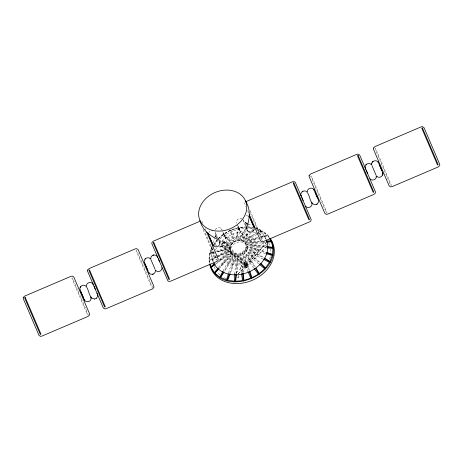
<?xml version="1.0" encoding="UTF-8"?>
<svg xmlns="http://www.w3.org/2000/svg" width="463" height="463" viewBox="0 0 463 463"><rect width="100%" height="100%" fill="white"/><g stroke="black" fill="none" stroke-linecap="round" stroke-linejoin="round"><path stroke-width="0.35" stroke-dasharray="2.31 1.74" d="M234.845 274.09L235.864 258.412L230.406 272.973M215.243 236.471L215.393 234.376L216.209 237.722M209.56 263.366L208.9 260.669L209.455 253.498L211.927 247.034M230.354 248.672C229.798 240.517 244.395 236.767 246.038 245.587C246.594 253.747 231.992 257.497 230.354 248.672L229.874 249.1L215.087 252.289M236.13 273.459L238.705 253.643M236.703 273.587L238.92 258.279L241.373 272.95M234.718 253.545L234.579 254.349L224.011 271.191M246.866 226.772L239.128 227.443L235.673 241.235M219.479 244.742L219.705 242.93L219.051 241.067C219.913 246.409 228.438 243.781 225.869 238.908L222.934 232.038M228.583 273.06L233.005 257.868L224.422 271.544M211.782 246.42L210.862 253.927L213.113 261.682A29.765 23.584 -23 0 1 214.334 252.676M212.887 243.11L214.433 238.48M214.653 237.82L215.318 235.835M233.011 252.827L232.739 253.579L219.144 268.071M229.654 273.39L236.668 254.65L236.662 253.822M212.32 246.762L209.918 253.041L215.295 251.403M237.681 240.615L245.529 229.567M223.131 270.901L231.153 255.802L219.306 268.43M245.118 202.383L244.713 203.546L245.951 206.73M231.656 251.722L231.28 252.387L215.729 263.655M208.772 232.478L209.878 231.014M215.318 229.683C216.412 226.679 221.152 226.841 222.026 229.92L221.418 228.803M213.744 244.192L216.875 239.811L230.73 245.367L231.147 245.211M213.119 245.459L216.858 240.233L229.087 245.141L220.538 245.61M245.523 228.786L238.555 238.538L239.689 227.68L245.338 227.188M237.143 277.609L238.352 277.638L240.037 275.381M242.143 272.551L246.773 266.335L246.657 264.83L245.153 264.795L234.44 273.928M262.978 242.67L245.193 264.859L246.374 265.189L246.872 266.341L267.024 246.241L265.831 243.463L262.978 242.67L264.17 245.448L267.024 246.241M230.753 250.309L230.302 250.865L208.9 260.669M218.461 267.602L229.376 254.204L215.642 264.153M246.374 265.189L265.831 243.463M264.17 245.448L245.685 266.017L246.872 266.341M220.874 244.991L224.289 241.611L246.756 264.824L245.743 265.941L245.338 266.225L220.874 244.991L224.289 241.611M245.338 266.225L246.756 264.824M238.075 274.021L246.657 264.83M238.08 273.969L245.268 266.294L245.153 264.795M250.633 233.167L244.47 238.949L261.659 230.817L256.427 228.624M218.467 238.41L223.241 234.22L230.829 230.007L239.128 227.443M217.946 239.139L223.056 234.66L230.753 242.982L220.238 240.303M239.73 240.436L249.453 232.715M219.503 259.5L228.218 252.196L218.443 256.676M253.579 228.913L241.611 238.399L247.96 227.09L252.653 227.761M251.681 230.95L252.792 230.07M230.487 246.935L230.018 247.23L219.312 246.721M256.953 234.521L246.941 240.141L259.552 237.056M257.578 234.168L262.59 231.361L267.255 235.175L260.252 236.882M216.047 256.38L209.259 260.125L209.751 253.793L213.912 252.896M216.667 256.039L227.779 249.91L216.684 252.3M217.101 256.531L229.619 249.626L229.879 250.674L218.38 255.946M241.674 240.719L256.195 233.85M256.838 233.543L262.614 230.811L268.193 235.366L269.686 237.704M217.795 256.977L209.322 260.86L209.971 263.499M259.76 238.486L248.845 241.894L259.604 241.373M260.443 238.271L267.944 235.933L269.339 238.104M215.966 251.195L228.074 247.502L219.479 247.097M243.376 241.431L257.787 237.907M260.559 237.23L268.193 235.366M209.455 253.498L214.381 252.439M265.768 242.369L250.066 244.094L266.451 246.455M232.287 243.613L231.957 243.648C224.248 252.595 239.174 258.759 244.696 251.23C252.399 242.282 237.478 236.118 231.957 243.648L223.241 234.22M244.73 242.537L259.726 241.796M215.555 245.882L216.979 245.807M246.102 215.55L248.735 216.215M245.268 266.294L246.773 266.335M266.636 247.89L250.518 246.582L265.826 252.028M245.639 243.955L266.595 246.935M247.566 226.708L252.908 227.478M246.038 245.587L265.623 252.48M265.345 253.493L250.165 249.198L263.968 257.706M233.832 242.259L230.829 230.007M255.582 227.86L262.614 230.811M245.905 247.329L263.626 258.117M245.894 222.784L247.774 223.681M248.399 223.982L251.536 225.481M255.923 227.582C260.877 230.018 264.396 234.637 266.312 239.741A28.775 22.797 -23 0 0 257.162 230.152M263.059 259.083L249.03 251.762L260.351 262.862M242.19 219.011C239.498 216.817 235.273 220.093 236.772 223.241M249.378 231.986L247.908 230.892L247.022 229.139C248.498 231.286 247.398 234.66 244.655 234.984C239.741 235.279 239.805 228.259 237.733 225.498M245.245 249.053L260.05 263.36M201.625 221.383L202.453 222.194L203.292 224.161M246.964 223.652L249.1 225.4L248.035 224.503M247.497 224.057L244.823 221.818L246.681 224.717L245.564 222.084L246.38 225.429M258.678 263.748L247.196 254.094L255.182 266.821M221.846 244.296L245.743 265.941M244.099 250.645L255.026 267.689M223.316 242.305L246.351 265.114M253.683 267.961L244.782 256.045L249.516 270.282M242.56 251.999L248.926 270.427M216.95 237.988L215.092 235.088L215.654 236.402M247.439 230.094L247.908 230.887M241.362 233.682L237.826 225.689M214.867 231.598L217.135 236.564M219.462 242.039L219.931 242.826M243.075 219.56L246.177 227.125M226.002 239.244L222.848 231.847M250.147 210.706L262.781 240.193L262.122 240.459L250.61 213.588M247.636 210.659L248.758 213.281M248.058 271.746L241.958 257.469L243.225 272.504M205.259 228.745L205.821 230.059M205.317 232.918L216.829 259.789L216.186 260.079L202.991 229.278M245.645 225.921L243.318 220.446M237.565 225.111L240.1 231.02M240.719 253.024L242.624 272.528M222.68 231.465L225.215 237.374M218.2 239.064L215.341 232.391M246.733 263.54L247.67 265.745M246.021 262.643L246.328 263.366M243.908 263.545L244.215 264.263M244.059 264.68L244.991 266.885M238.167 275.23L238.352 277.638M213.136 261.722A28.775 22.797 -23 0 1 212.766 249.1M214.178 245.402A28.775 22.797 -23 0 1 218.374 239.064M218.843 238.532A28.775 22.797 -23 0 1 245.309 227.24M246.015 227.264A28.775 22.797 -23 0 1 252.213 228.23M270.629 248.909A29.765 23.584 -23 0 1 270.814 253.105M270.294 256.681A29.765 23.584 -23 0 1 269.316 259.888M226.511 278.685A29.765 23.584 -23 0 1 222.877 276.92M219.925 274.825A29.765 23.584 -23 0 1 217.014 271.793M215.15 268.881A29.765 23.584 -23 0 1 214.074 266.375M215.388 250.136A29.765 23.584 -23 0 1 216.719 247.676M219.248 244.14A29.765 23.584 -23 0 1 249.788 231.477M253.365 232.038A29.765 23.584 -23 0 1 256.068 232.773M258.632 233.769A29.765 23.584 -23 0 1 265.982 239.064M268.737 243.046A29.765 23.584 -23 0 1 270.022 246.206M209.6 262.324A33.371 26.437 -23 0 1 212.876 248.041M214.612 245.211A33.371 26.437 -23 0 1 217.581 241.466M220.047 238.995A33.371 26.437 -23 0 1 253.701 228.925M256.282 229.515A33.371 26.437 -23 0 1 269.796 238.092M237.224 255.206L236.448 267.157L238.19 255.119L237.224 255.206M229.665 247.688L229.579 248.805L217.39 251.432L229.665 247.688M247.323 246.49L247.259 247.311L258.829 250.587L247.323 246.49M237.814 234.619L237.224 240.309L236.269 240.604L237.814 234.619M238.457 227.923L235.511 239.348L231.517 230.07L238.457 227.923M234.967 255.015L231.598 266.595L235.887 255.148L234.967 255.015M230.296 245.743L229.874 246.854L219.219 246.351L230.296 245.743M246.964 248.481L246.652 249.291L257.347 254.87L246.964 248.481M232.947 254.326L227.298 264.946L233.751 254.662L232.947 254.326M242.884 234.052L239.556 239.979L238.59 240.06L242.884 234.052M231.483 243.92L230.748 244.944L222.477 241.628L231.483 243.92M246.027 250.402L245.483 251.16L254.656 258.863L246.027 250.402M231.292 252.948L221.146 265.403L232.16 253.66L231.292 252.948M247.734 234.608L241.813 240.164L240.893 240.031L247.734 234.608M233.138 242.346L232.142 243.214L226.939 237.588L233.138 242.346M244.562 252.138L243.833 252.781L250.946 262.295L244.562 252.138M230.175 251.421L218.918 260.848L230.759 252.329L230.175 251.421M252.034 236.257L243.833 240.858L243.029 240.523L252.034 236.257M230.354 230.574L223.999 234.104L232.686 240.772L230.354 230.574M234.967 241.136L234.099 241.622L232.872 236.275L234.967 241.136M242.681 253.562L241.813 254.048L246.461 264.929L242.681 253.562M72.488 277.985L71.846 278.275L87.565 314.973L88.213 314.684L72.488 277.985M136.799 250.535L136.157 250.83L151.876 287.529L152.518 287.234L136.799 250.535M375.678 148.6L375.018 148.866L390.743 185.559L391.397 185.298L375.678 148.6M311.368 176.044L310.714 176.31L326.432 213.009L327.092 212.743L311.368 176.044M255.495 238.885L245.483 242.01L244.846 241.489L255.495 238.885M240.511 254.581L239.556 254.876L241.518 266.59L240.511 254.581M257.874 242.311L246.652 243.544L246.223 242.872L257.874 242.311M259.014 246.304L247.259 245.349L247.068 244.58L259.014 246.304M244.771 265.258A1.453 1.152 -23 0 0 246.808 263.829A1.453 1.152 -23 0 0 244.609 263.233A1.453 1.152 -23 0 0 244.771 265.258M244.777 264.726A1.146 0.909 -23 0 0 246.385 263.597A1.146 0.909 -23 0 0 244.649 263.123A1.146 0.909 -23 0 0 244.777 264.726M246.021 267.377A0.995 0.787 -23 0 0 247.41 266.399A0.995 0.787 -23 0 0 245.911 265.988A0.995 0.787 -23 0 0 246.021 267.377M245.708 267.469A1.453 1.152 -23 0 0 247.74 266.034A1.453 1.152 -23 0 0 245.546 265.438A1.453 1.152 -23 0 0 245.708 267.469M244.47 264.003A1.146 0.909 -23 0 0 246.079 262.874A1.146 0.909 -23 0 0 244.348 262.405A1.146 0.909 -23 0 0 244.47 264.003M235.279 256.01A8.722 6.91 -23 0 0 247.479 247.433A8.722 6.91 -23 0 0 234.324 243.845A8.722 6.91 -23 0 0 235.279 256.01"/><path stroke-width="0.69" d="M234.845 274.09L234.388 281.22L227.68 280.26L230.163 273.639M246.27 226.853L246.108 228.988C249.794 219.844 251.073 209.554 245.5 200.867M209.722 264.037C221.482 301.801 289.277 272.915 270.062 238.289M234.909 281.903L236.026 274.165M236.605 274.287L235.598 281.244L242.658 280.63L241.489 273.645M86.251 286.487C83.78 283.101 78.183 286.805 80.313 290.411L80.174 290.075M91.095 298.745C90.794 302.397 85.14 302.935 84.15 299.405M371.685 163.74L371.691 164.66C370.956 160.539 377.495 159.052 378.63 163.08L378.016 161.969M376.309 177.011L376.303 176.09C376.934 179.511 372.015 181.606 369.983 178.787M376.529 175.998C378.994 179.384 384.591 175.68 382.467 172.074L382.606 172.41M382.623 175.107L382.849 173.295M228.381 273.749L226.575 279.965L220.689 277.493L224.046 272.14M212.228 245.095L212.667 243.775M226.899 280.757L229.405 274.061M222.796 271.526L219.786 277.187L214.867 273.17L218.814 268.957M80.151 287.373L80.608 286.568M150.562 259.043C147.714 255.35 142.147 260.009 144.89 263.603L148.195 271.306M219.479 244.742C218.397 247.751 213.651 247.583 212.772 244.51L213.385 245.621M253.545 230.811L254.239 229.116L253.846 226.968L253.984 227.304M219.861 277.806L223.635 271.793M218.009 268.158L214.369 272.626L211.064 267.464L215.069 264.564M214.288 273.251L218.658 268.592M96.298 298.311L97.409 296.841L97.635 295.029M144.919 259.124L145.573 258.464M253.55 230.811L252.098 231.946L250.275 232.212M307.16 192.203C304.689 188.817 299.092 192.521 301.222 196.127L301.083 195.791M307.629 192.996C310.158 196.613 309.857 203.216 314.585 204.762C317.334 205.178 319.534 201.932 318.156 199.524L318.295 199.854M371.471 164.759C368.999 161.367 363.403 165.071 365.533 168.677M365.828 164.834L366.482 164.174M372.374 162.044L373.028 161.384M214.595 263.609L210.781 266.804L210.133 264.159M210.549 267.406L215.156 264.072M96.298 298.305L94.602 299.029M149.074 273.072L148.467 271.949C149.578 275.989 156.135 274.501 155.394 270.375M302.171 191.624L302.97 191.155M316.408 204.496L317.207 204.021M199.622 221.418L153.276 241.2L151.87 242.624L151.887 243.775L167.93 280.943L169.059 281.452L170.436 281.249L216.782 261.468L217.882 260.617L218.171 258.892L206.66 232.027M246.218 201.532L292.564 181.751L294.566 181.716L295.394 182.526L311.229 219.786L310.823 220.949L309.724 221.8L263.378 241.582L262 241.784L260.547 240.806L249.32 214.595M157.107 256.253L157.715 257.376C156.604 253.33 150.041 254.824 150.782 258.95M152.917 255.188L153.814 254.939M152.368 274.374L153.265 274.125M266.485 242.288L271.48 241.744L272.857 247.381L267.163 246.559M266.775 241.026L271.075 240.824L269.686 238.648M266.19 241.483L271.931 241.206M94.602 299.034C89.012 298.728 89.284 291.03 86.72 287.28M267.336 247.942L272.944 248.399L272.481 254.401L267.157 252.503M267.296 247.039L273.581 247.942M266.034 253.689L272.25 255.449L269.97 261.404L264.57 258.076M266.294 252.723L273.025 255.113M253.417 226.378L254.673 226.98M263.696 259.413L269.431 262.405L265.496 267.909L260.866 263.372M219.717 240.251C210.63 236.518 202.256 230.383 199.894 220.33M264.234 258.493L270.305 262.232M259.772 264.668L264.691 268.806L259.367 273.483L255.946 268.031M313.706 189.413L314.313 190.536C313.202 186.491 306.639 187.984 307.38 192.11M305.673 206.238C307.999 209.461 313.457 206.249 311.749 202.649L312.218 203.442M248.735 216.215L250.008 217.975L249.395 216.863M155.62 270.282C157.657 273.101 162.565 271 161.946 267.579M260.553 263.858L265.6 268.806M254.106 268.528L258.348 274.206L251.999 277.736L249.742 270.959M255.408 268.297L259.239 274.391M92.797 283.697L93.41 284.814C92.276 280.781 85.736 282.274 86.471 286.394M91.309 297.726L90.841 296.933L91.095 298.739M84.764 300.516L84.156 299.393M371.939 165.551L376.06 175.199M365.394 168.341L365.805 169.302M208.796 235.181L208.935 235.505L208.541 233.369M151.031 259.836L155.151 269.483M144.485 262.625L144.896 263.586M378.896 163.728L382.195 171.437M314.585 191.178L317.884 198.882M250.275 218.623L253.579 226.332M248.058 271.746L250.836 278.24L243.891 280.381L243.283 273.222M209.201 236.153L212.505 243.862M80.585 291.048L83.884 298.757M379.284 164.608L381.807 170.552M366.192 170.199L367.454 173.168M314.973 192.058L317.496 198.002M301.882 197.643L303.143 200.618M250.662 219.503L253.186 225.452M209.594 237.033L212.112 242.977M158.375 258.892L159.637 261.867M145.284 264.483L147.807 270.427M94.064 286.342L95.326 289.311M96.975 293.166L97.247 293.808M80.973 291.927L83.496 297.877M249.383 271.787L251.652 278.61M242.681 273.245L243.353 281.174M266.561 240.349A28.775 22.797 -23 0 1 248.828 271.989A28.775 22.797 -23 0 1 213.657 262.932M270.218 238.648A33.371 26.437 -23 0 1 252.352 280.265A33.371 26.437 -23 0 1 209.866 264.408M23.248 297.518L23.266 298.67L38.99 335.368L40.437 336.346L41.815 336.144L88.161 316.362L89.573 314.938L89.556 313.787L73.831 277.088L72.384 276.11L71.007 276.313L24.661 296.094L23.248 297.518M87.559 270.068L87.576 271.225L103.295 307.918L104.748 308.902L106.125 308.699L152.472 288.918L153.878 287.494L153.861 286.342L138.142 249.644L136.695 248.66L135.312 248.862L88.971 268.644L87.559 270.068M309.122 175.506L309.139 176.658L324.858 213.356L326.305 214.34L327.688 214.137L374.029 194.356L375.441 192.932L375.424 191.775L359.705 155.082L358.252 154.098L356.875 154.301L310.528 174.082L309.122 175.506M373.427 148.062L373.444 149.213L389.169 185.912L390.616 186.89L391.993 186.687L438.339 166.906L439.752 165.482L439.734 164.33L424.01 127.632L422.563 126.654L421.185 126.856L374.839 146.638L373.427 148.062M25.257 297.483L24.608 297.773L40.333 334.471L40.975 334.182L25.257 297.483M89.567 270.033L88.919 270.328L104.638 307.027L105.286 306.732L89.567 270.033M153.872 242.589L153.23 242.878L168.949 279.577L169.597 279.287L153.872 242.589M422.435 127.979L421.781 128.245L437.5 164.944L438.16 164.678L422.435 127.979M358.13 155.429L357.471 155.695L373.19 192.388L373.849 192.128L358.13 155.429M293.82 182.873L293.16 183.14L308.885 219.838L309.539 219.572L293.82 182.873M212.042 230.244A24.794 19.643 -23 0 0 246.727 205.873A24.794 19.643 -23 0 0 209.328 195.675A24.794 19.643 -23 0 0 212.042 230.244"/></g></svg>
